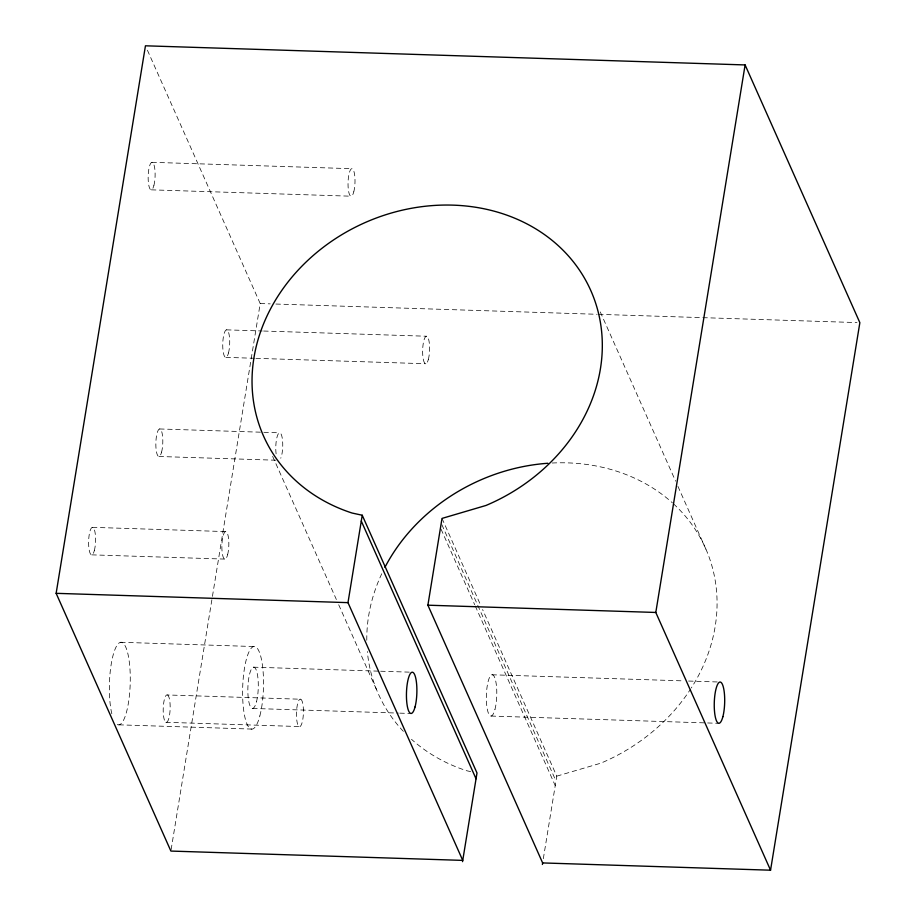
<?xml version="1.0" encoding="UTF-8"?>
<svg xmlns="http://www.w3.org/2000/svg" width="916" height="916" viewBox="0 0 916 916"><rect width="100%" height="100%" fill="white"/><g stroke="black" fill="none" stroke-linecap="round" stroke-linejoin="round"><path stroke-width="0.69" stroke-dasharray="4.58 3.44" d="M543.325 858.716L556.768 776.15L482.583 609.529M171.12 849.659L260.201 303.54L146.606 48.399M556.768 776.15L600.736 763.2A179.078 153.819 -24 0 0 690.561 689.107M151.919 162.315L351.813 168.693M151.358 189.841L351.24 196.207M260.201 303.54L270.197 303.86M275.911 304.043L597.152 314.291M598.583 314.337L701.381 317.612M702.812 317.657L857.01 322.581M226.515 329.852L262.205 330.985M263.636 331.031L426.398 336.229M225.943 357.366L254.499 358.282M255.93 358.328L425.825 363.744M159.613 428.963L262.411 432.249M263.842 432.295L279.54 432.799M159.041 456.489L277.548 460.267M92.379 527.341L225.634 531.589M91.818 554.856L225.073 559.104M120.672 642.276L253.927 646.536M253.503 667.169L379.235 671.176M380.655 671.222L412.085 672.23M491.995 674.783L682.867 680.863M688.569 681.046L719.907 682.042M167.536 694.969A13.774 3.458 -88.2 0 1 169.185 716.988A13.774 3.458 -88.2 0 1 163.334 713.93A13.774 3.458 -88.2 0 1 167.536 694.969L300.791 699.229A13.774 3.458 -88.2 0 1 302.452 721.236A13.774 3.458 -88.2 0 1 296.589 718.178A13.774 3.458 -88.2 0 1 300.791 699.229M252.644 708.446L398.38 713.095M399.811 713.14L409.807 713.461M491.136 716.06L706.225 722.919M707.656 722.964L719.049 723.319M165.83 722.289L299.097 726.537M118.966 724.831L252.221 729.09M470.652 771.604L466.851 770.78A179.078 153.819 -24 0 1 411.479 739.281M600.266 311.932L675.607 481.152M677.932 486.362L706.912 551.443M442.016 518.41L480.27 604.32M441.821 524.616L477.179 604.022M477.751 605.316L555.989 781.05M441.077 529.208L474.683 604.709M475.267 606.003L555.245 785.642M272.636 456.351L336.378 599.533M338.702 604.743L376.957 690.653M111.844 713.816A41.323 10.385 -88.2 0 1 116.183 646.788A41.323 10.385 -88.2 0 1 130.278 678.458A41.323 10.385 -88.2 0 1 116.298 723.823M276.105 453.867A13.774 3.458 -88.2 0 1 277.766 434.894A13.774 3.458 -88.2 0 1 282.414 439.233A13.774 3.458 -88.2 0 1 280.754 458.218M673.432 503.789A179.078 153.819 -24 0 1 691.317 687.927M403.361 731.346A179.078 153.819 -24 0 1 367.35 651.494M366.789 640.25A179.078 153.819 -24 0 1 382.419 572.351M552.176 463.015A179.078 153.819 -24 0 1 672.378 502.827M161.582 452.103A13.774 3.458 -88.2 0 0 160.506 429.306A13.774 3.458 -88.2 0 0 155.903 446.779A13.774 3.458 -88.2 0 0 161.582 452.103M153.899 185.444A13.774 3.458 -88.2 0 0 152.812 162.659A13.774 3.458 -88.2 0 0 148.209 180.12A13.774 3.458 -88.2 0 0 153.899 185.444M94.359 550.47A13.774 3.458 -88.2 0 0 93.272 527.673A13.774 3.458 -88.2 0 0 88.669 545.146A13.774 3.458 -88.2 0 0 94.359 550.47M228.485 352.981A13.774 3.458 -88.2 0 0 227.408 330.184A13.774 3.458 -88.2 0 0 222.794 347.656A13.774 3.458 -88.2 0 0 228.485 352.981M494.949 709.476A20.667 5.198 -88.2 0 0 493.323 675.287A20.667 5.198 -88.2 0 0 486.419 701.484A20.667 5.198 -88.2 0 0 494.949 709.476M256.457 701.874A20.667 5.198 -88.2 0 0 254.831 667.684A20.667 5.198 -88.2 0 0 247.927 693.881A20.667 5.198 -88.2 0 0 256.457 701.874M227.615 554.718A13.774 3.458 -88.2 0 0 226.527 531.933A13.774 3.458 -88.2 0 0 221.924 549.394A13.774 3.458 -88.2 0 0 227.615 554.718M353.782 191.822A13.774 3.458 -88.2 0 0 352.706 169.036A13.774 3.458 -88.2 0 0 348.091 186.498A13.774 3.458 -88.2 0 0 353.782 191.822M428.367 359.358A13.774 3.458 -88.2 0 0 427.291 336.561A13.774 3.458 -88.2 0 0 422.688 354.034A13.774 3.458 -88.2 0 0 428.367 359.358M259.846 715.934A41.323 10.385 -88.2 0 0 256.594 647.543A41.323 10.385 -88.2 0 0 242.774 699.95A41.323 10.385 -88.2 0 0 259.846 715.934"/><path stroke-width="1.37" d="M542.638 862.929L770.551 870.2L859.861 322.672L745.109 64.933L145.449 45.8L56.139 593.328L170.891 851.067L462.74 860.387L347.988 602.636L362.232 515.239L352.099 513.04A179.078 153.819 -24 0 1 293.761 275.006A179.078 153.819 -24 0 1 571.309 259.285A179.078 153.819 -24 0 1 485.984 505.46L442.016 518.41L427.887 605.19L542.638 862.929L542.386 864.475M462.534 861.658L476.996 772.978L362.232 515.239M770.551 870.2L655.799 612.461L745.109 64.933M56.139 593.328L347.988 602.636M427.887 605.19L655.799 612.461M361.293 521.055L476.045 778.795M384.926 567.336A179.078 153.819 -24 0 1 547.86 463.267M722.861 716.747A20.667 5.198 -88.2 0 0 721.236 682.557A20.667 5.198 -88.2 0 0 714.331 708.755A20.667 5.198 -88.2 0 0 722.861 716.747M415.051 706.923A20.667 5.198 -88.2 0 0 413.425 672.733A20.667 5.198 -88.2 0 0 406.521 698.942A20.667 5.198 -88.2 0 0 415.051 706.923"/></g></svg>
